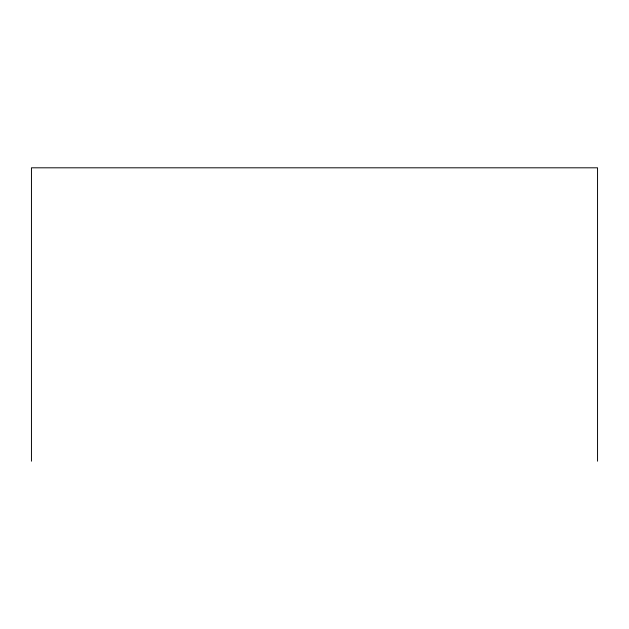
<?xml version="1.0" encoding="UTF-8"?>
<svg xmlns="http://www.w3.org/2000/svg" width="629" height="629" viewBox="0 0 629 629"><rect width="100%" height="100%" fill="white"/><g stroke="black" fill="none" stroke-linecap="round" stroke-linejoin="round"><path stroke-width="0.94" d="M597.55 461.191L597.55 167.809L31.45 167.809L31.45 461.191"/></g></svg>
